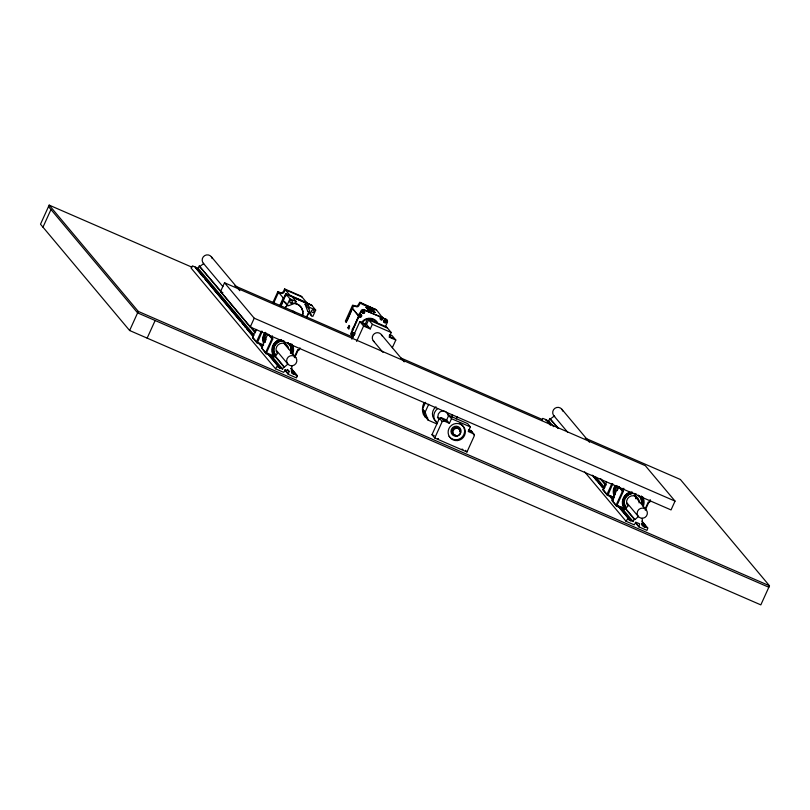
<?xml version="1.0" encoding="UTF-8"?>
<svg xmlns="http://www.w3.org/2000/svg" width="810" height="810" viewBox="0 0 810 810"><rect width="100%" height="100%" fill="white"/><g stroke="black" fill="none" stroke-linecap="round" stroke-linejoin="round"><path stroke-width="1.21" d="M352.623 306.747L352.785 306.484M352.745 330.46L352.492 329.802L351.155 332.748A2.359 2.308 -39 0 0 352.33 335.806M359.458 315.768C359.67 317.419 360.703 314.756 359.944 314.979M359.812 315.849L359.974 314.908M360.815 315.87L360.379 315.303M360.976 316.102L360.966 315.586M361.047 315.89C359.407 313.328 361.786 318.33 359.6 315.434M380.609 318.624L381.318 317.712L380.953 318.715M381.955 318.725L381.216 318.158M376.073 309.724L359.832 302.211L358.243 304.823A2.035 1.995 -39 0 1 355.57 305.886L352.593 305.157L345.425 321.084L346.204 322.471L353.302 305.836L356.208 306.676A2.035 1.995 -39 0 0 358.891 305.613L360.47 303.001L376.458 309.855L383.13 318.441M367.163 308.114L366.434 307.668L367.163 308.114M381.014 318.654L381.48 317.783L382.158 318.35M353.241 305.947L352.32 308.286L358.658 316.022L353.778 327.058M290.881 368.347L297.321 376.022L294.506 374.24L292.066 371.324M347.956 327.696L348.847 329.154L349.636 326.177L348.988 325.387L347.956 327.696L348.594 328.495M360.005 313.207L352.421 330.065M380.609 318.421L381.156 319.332L382.087 318.755M381.135 319.049L381.763 318.482L381.065 317.156M381.905 318.867L381.925 318.036M382.806 318.046L385.813 319.039A2.359 2.308 -39 0 1 386.988 322.107M359.336 313.47L358.415 315.809M358.739 316.345L359.782 314.027L360.764 314.452A1.276 1.245 -39 0 1 361.402 316.102A1.276 1.245 -39 0 1 359.721 316.761L358.739 316.345L359.913 317.004A1.276 1.245 -39 0 0 361.594 316.335A1.276 1.245 -39 0 0 360.956 314.685L359.782 314.027M358.931 316.578L351.479 333.143A2.359 2.308 -39 0 0 352.654 336.211M359.974 314.26L361.3 311.313A2.359 2.308 -39 0 1 364.409 310.088L380.892 317.186L380.447 318.168A1.276 1.245 -39 0 0 381.085 319.818A1.276 1.245 -39 0 0 382.755 319.16L383.008 317.935L380.7 316.943L380.255 317.935M360.268 315.556L360.085 316.244M369.451 308.296L366.414 307.537L366.343 306.808L368.287 307.638L366.727 307.476M366.231 307.415L366.495 306.848M366.11 307.314L366.616 306.889M366.758 306.939L366.474 307.759L366.93 307.01L368.226 307.567L369.684 309.207M366.727 307.932L367.031 307.101M366.849 307.921L367.173 307.122M367.062 308.053L367.396 307.233M370.251 309.906L367.041 308.418L367.578 307.334M369.137 309.217L369.957 309.542C370.686 308.772 368.175 310.898 367.305 308.742L367.872 307.435M368.074 307.557L367.426 308.549L368.935 309.258L369.39 308.134L368.682 310.098M370.697 310.25L368.175 308.742L370.818 309.886L370.494 310.716L367.517 308.995L369.33 309.136M369.249 309.025C367.7 307.82 365.867 308.164 368.226 307.567M367.659 309.167L367.912 308.428M369.016 308.63L369.279 308.995C367.942 308.954 367.932 307.122 369.137 307.982M368.013 309.602L368.226 308.863L368.064 309.673M368.236 309.886L371.344 310.544L368.236 309.886L371.587 310.837L371.385 311.303M368.317 309.987L368.439 309.42M368.935 309.258L369.279 308.063M369.633 308.418L369.117 309.602L367.517 308.995M368.925 308.448L369.512 308.964L368.874 309.703M369.076 309.238L370.565 309.572L367.436 308.175L369.826 309.339L369.238 309.865M370.291 309.957L369.512 308.964M370.727 310.493L370.869 309.947M367.922 309.501L371.284 310.463L367.305 308.742M373.157 310.797L372.074 310.169L373.876 311.08L373.359 311.83L374.919 312.336M373.876 311.111C372.499 309.298 371.668 311.627 374.524 312.083M372.296 310.017L373.511 310.736L373.005 310.635M373.542 310.908C372.934 309.42 372.6 312.265 372.975 310.26M374.048 311.404L373.076 311.242L373.187 310.362M374.362 311.647C373.623 312.133 373.086 310.22 373.795 311.799M373.724 311.364L375.05 312.559L374.058 311.364M372.458 310.726L374.139 311.688M374.716 312.123L372.651 310.777M383.008 317.935L382.563 318.927A1.276 1.245 -39 0 1 380.224 318.897M385.317 326.916L387.301 322.501A2.359 2.308 -39 0 0 386.137 319.434L383.201 318.178M191.879 267.158L49.167 205.122L40.5 224.218L129.62 330.51L760.833 604.878L769.5 585.782L680.38 479.49L585.235 438.139M42.97 227.175L50.969 209.547M129.62 330.51L138.277 311.415L49.167 205.122M147.147 338.134L155.145 320.507M254.229 335.178L198.187 268.343L199.25 266.004L221.1 291.499M220.523 291.59L224.522 282.771L645.337 465.689L675.044 501.117L671.044 509.925L250.229 327.017L220.523 291.59L222.841 292.592M250.229 327.017L254.229 318.208L224.522 282.771M255.869 329.528L252.477 337L252.852 337.993L256.881 342.802L262.987 345.455M255.14 332.626L256.588 329.427M272.798 302.788L277.891 291.559L280.017 292.481A2.754 2.703 -40 0 0 283.632 291.063L284.593 288.927L301.35 296.217L307.041 303.001L311.951 305.37L285.687 293.716L283.591 298.343L277.891 291.559M273.456 303.568L278.549 292.339L280.665 293.26A2.754 2.703 -40 0 0 284.29 291.843L285.252 289.717L302.008 296.997M261.346 331.128L256.507 341.81L256.881 342.802L257.58 342.346L263.675 344.999M257.58 342.346L262.268 331.26M279.673 305.795L283.247 297.938M280.847 305.441L286.001 294.091M280.938 305.492L286.051 294.222L311.82 305.431L315.718 310.078L312.852 316.396L311.465 315.789L307.77 311.374L305.097 304.317L305.734 302.93L292.521 297.189L296.227 301.603L295.599 302.991L288.461 305.785L287.084 305.188L283.378 300.773L280.867 306.301M264.718 342.407L266.166 339.208M272.393 335.856L271.522 337.78L271.897 338.772L265.599 352.654L265.974 353.646L274.104 357.18L272.504 353.909A10.976 10.753 -40 0 1 278.883 339.835M287.084 305.188L289.95 298.87L286.051 294.222M272.464 351.601A10.196 9.993 -40 0 0 274.175 355.58L274.965 356.44L266.52 352.785L272.818 338.904L269.102 334.894M297.321 376.022L296.46 377.895L288.33 374.362L289.14 371.344L285.424 369.725L283.682 372.337L275.552 368.803L276.878 366.616L282.649 369.087L283.723 366.738L273.972 355.114M311.465 315.789L308.802 308.731L309.43 307.344L305.734 302.93M306.575 316.993L308.863 312.184M306.636 317.51L309.147 311.971L307.77 311.374M294.273 357.18L297.665 349.707L299.133 349.778L300.004 347.854M294.739 357.645L298.131 350.173L299.133 349.778M290.922 368.641L292.552 370.575L291.489 372.924L293.827 374.503L294.506 374.24M351.884 339.177L359.863 321.59L366.535 324.496L370.261 328.941L372.357 324.314L367.659 318.715L365.138 324.294M356.613 341.425L363.589 326.035L359.863 321.59M366.535 324.496L368.631 319.869L387.504 328.07M381.469 318.684L381.733 317.915L381.318 319.383M381.459 318.593L381.763 317.935L381.095 317.834M367.659 318.715L386.532 326.916L391.23 332.515L389.134 337.142L395.806 340.038L392.313 347.733M436.914 423.954L428.125 420.137L425.523 417.039L422.516 409.08L425.594 402.317M428.125 420.137L425.118 412.179L428.703 404.281M468.899 429.705L471.167 430.687L474.478 435.436L466.965 452L434.747 437.997L431.983 434.707L439.435 418.274L441.106 417.626L446.634 420.025L449.398 423.316L451.494 418.689L448.73 415.398L446.634 420.025M434.747 437.997L442.199 421.575L443.87 420.916L449.398 423.316M456.303 418.983L457.326 416.725M448.73 415.398L467.603 423.6L470.357 426.89L468.261 431.517L473.931 433.988M541.606 420.562L542.811 418.395L545.687 419.529L550.415 425.159M553.584 426.657L548.714 420.846L549.777 418.497L558.627 428.5M606.386 482.031L603.004 489.503L603.379 490.495L607.399 495.295L613.504 497.947M604.209 488.329L606.143 484.056M611.874 483.631L607.024 494.302L607.399 495.295L608.097 494.849L614.193 497.492M608.097 494.849L612.785 483.752M613.302 499.173L614.274 497.036M617.179 490.637L618.627 487.428M622.92 488.349L622.039 490.273L622.414 491.275L616.116 505.146L616.501 506.149L624.631 509.682L623.022 506.402A10.976 10.753 -40 0 1 629.41 492.328M623.73 498.069A10.196 9.993 -40 0 0 624.692 508.083L625.482 508.933L617.038 505.278L623.335 491.397L622.961 490.404L623.903 488.319M641.955 521.134L647.828 528.069L646.987 530.388L638.857 526.854L639.667 523.837L635.941 522.227L634.2 524.84L626.069 521.296L627.406 519.119L633.177 521.579L634.24 519.24L624.49 507.617M645.276 508.609L648.182 502.2L649.195 501.805L650.136 499.719M645.256 510.148L648.648 502.676L649.65 502.281L650.531 500.347M352.168 329.397L353.565 327.2M359.215 314.584L359.184 315.505M366.029 310.827L382.755 317.54M366.353 311.222L367.021 310.959L364.085 309.693A2.359 2.308 -39 0 0 360.987 310.918L359.66 313.865L360.065 313.561M438.483 438.656L437.805 438.585M252.852 337.993L253.358 337.314M603.379 490.495L603.723 489.392L603.004 489.503L607.024 494.302L607.946 494.434M617.2 505.693L616.501 506.149L612.471 501.339L612.967 500.651M602.113 487.185L596.707 479.935L593.457 476.867M199.989 266.318L203.664 263.635A5.164 5.062 -40 0 1 204.768 255.565A5.164 5.062 -40 0 1 212.24 258.572M275.775 355.185L277.567 353.636L277.182 353.241A6.379 6.247 -40 0 1 280.118 343.622A6.379 6.247 -40 0 1 288.633 348.756M283.723 366.738L284.452 367.062L287.864 364.075L276.493 350.517M550.506 418.821L554.182 416.127M626.302 507.688L628.084 506.128L627.71 505.734A6.379 6.247 -40 0 1 631.435 495.872A6.379 6.247 -40 0 1 639.09 502.899M634.24 519.24L634.969 519.554L638.391 516.577L627.021 503.01M218.143 293.736L217.525 294.06L215.308 291.448L218.285 293.19L252.983 335.289M260.415 343.966L259.615 344.26L262.045 347.166M611.074 496.135L610.133 496.763L612.573 499.659M266.672 353.19L265.974 353.646L261.569 347.844L267.867 333.973L271.897 338.772L272.818 338.904M360.48 316.376L360.997 316.052M275.552 368.803L191.079 268.059L192.456 265.882L198.187 268.343M548.714 420.846L545.94 420.198L545.687 419.529M641.915 524.1L644.355 526.996L647.615 527.857M373.795 311.415L372.043 309.865M253.206 336.899L252.477 337L256.507 341.81L257.428 341.931M262.298 347.743L261.569 347.844L265.599 352.654L266.52 352.785M612.816 500.246L612.097 500.347L612.471 501.339M369.319 308.752L367.629 308.083M291.742 365.796L291.823 370.261L292.552 370.575M642.259 518.289L642.34 522.754L643.069 523.078L642.006 525.417L644.355 526.996M366.343 306.808L369.897 308.742M242.139 323.423L246.26 327.584M371.719 309.754L371.891 309.906M372.914 311.263L373.531 310.686L372.134 309.967M373.116 311.05L372.742 310.858M372.215 310.129L372.833 310.615M373.673 311L373.41 310.848M622.961 490.404L622.039 490.273L618.82 486.435M623.335 491.397L622.414 491.275L618.384 486.466L612.097 500.347L616.116 505.146L617.038 505.278M379.809 316.75L382.553 317.378M371.932 309.896L373.552 310.645L373.38 311.526M468.605 430.404L471.309 431.882L468.433 430.464M381.378 319.15L381.348 318.441M372.235 310.27L372.711 310.503M462.945 449.479L461.943 449.074M245.308 327.21L244.822 326.43L252.973 335.968M595.836 479.702L595.269 478.953L603.49 488.47M368.175 308.742L369.856 309.38M367.963 309.207L369.654 309.845M366.93 307.061L369.279 308.266M370.16 309.076L367.183 307.861L370.464 309.45M368.803 309.096L367.041 308.418M376.458 309.855L362.931 304.59L360.602 303.031M368.803 308.58L369.421 308.883M367.801 308.63L370.929 310.027M367.588 309.096L371.587 310.837M380.74 318.36L382.128 318.887M372.357 324.314L391.23 332.515M389.853 334.631L392.07 335.593L395.806 340.038M363.589 326.035L370.261 328.941M289.94 295.306L306.696 302.586M285.687 293.716L290.284 295.721L284.593 288.927M289.95 298.87L296.227 301.603M309.43 307.344L315.718 310.078M283.378 300.773L286.234 303.142M234.819 285.819L353.17 337.264M400.748 357.939L542.305 419.479M254.229 318.208L675.044 501.117M451.494 418.689L470.357 426.89M425.523 417.039L427.72 417.99M423.782 403.228A14.793 14.499 -40 0 0 423.387 414.416L425.351 417.15L427.629 418.132M431.983 434.707L434.281 435.709M138.277 311.415L769.5 585.782M768.832 587.25L137.609 312.883L48.499 206.59M372.58 310.493L373.299 310.969M389.266 335.3L390.663 335.694L389.549 334.854M380.761 318.32L381.044 318.948M297.067 375.344L291.428 368.631M262.561 347.409L258.592 343.075M368.773 311.455L369.026 312.113M360.561 314.908L361.058 315.687M360.541 315.343L359.883 315.92M609.535 495.852L608.715 495.264M352.32 308.286L358.627 315.971M380.963 319.231L380.639 318.553M561.897 409.293L589.508 442.23M634.179 495.497L646.36 510.027A5.164 5.062 -40 0 1 642.897 518.228A5.164 5.062 -40 0 1 637.561 511.282A5.164 5.062 -40 0 1 646.36 510.037M553.918 415.834L567.729 432.297M643.008 522.764L645.428 525.639M642.593 523.827L645.033 526.733M641.662 523.422L644.102 526.328M600.858 478.872L605.738 484.684M625.229 507.931L634.969 519.554M549.777 418.497L557.898 428.186M600.129 478.558L605.819 485.332M635.354 522.308L638.604 526.186M635.607 522.976L638.857 526.854M595.816 477.029L604.746 487.681M620.997 507.05L633.177 521.579M546.618 419.934L550.557 424.632M593.781 476.189L603.511 487.782M610.76 496.429L613.2 499.335M619.701 507.1L631.081 520.668M592.353 475.186L595.532 478.973M609.829 496.024L613.079 499.902M617.959 505.724L630.16 520.273M619.863 508.366L630.403 520.941M584.648 471.896L626.069 521.296M474.478 435.436L471.167 430.687M381.459 334.712L404.2 361.847M447.262 413.201L450.512 417.079M441.106 417.626L443.87 420.916M439.435 418.274L442.199 421.575M465.578 450.35L466.965 452M373.218 340.726L382.968 352.35M437.4 417.272L439.03 419.216M422.516 409.08L425.118 412.179M305.097 304.317L308.802 308.731M309.147 311.971L310.635 313.743M211.38 256.79L239.8 290.699M283.662 343.005L295.842 357.534M203.401 263.341L222.892 286.588M291.134 370.919L293.574 373.835M287.52 369.411L289.14 371.344M250.341 326.379L255.211 332.191M274.539 355.155L284.452 367.062M199.25 266.004L255.292 332.839M284.826 369.816L288.076 373.683M285.079 370.484L288.33 374.362M271.279 355.519L282.649 369.087M196.101 267.442L216.564 291.843M260.233 343.936L262.673 346.842M269.183 354.598L280.564 368.175M195.169 267.037L215.632 291.448M217.212 293.331L245.015 326.481M268.252 354.193L279.632 367.77M195.423 267.705L203.269 277.071M204.839 278.944L215.835 292.046M217.525 294.06L240.55 321.529M246.837 329.022L252.376 335.634M268.535 354.901L279.885 368.439M370.818 309.886L371.344 310.544M370.777 310.129L370.575 310.594M370.605 310.351L371.142 311.01M367.72 308.529L368.267 309.207M345.425 321.084L346.072 321.874L347.672 319.525L352.522 308.448M425.351 417.15L424.764 416.067A14.793 14.499 -40 0 1 423.843 410.457M596.362 479.966L596.565 480.573M295.083 312.933A1.62 1.59 -40 0 1 295.447 313.156M292.602 311.415A1.62 1.59 -40 0 1 294.668 312.316M285.839 295.974A1.296 1.276 -40 0 1 286.386 295.569M308.438 304.935A1.296 1.276 -40 0 1 308.772 304.935M291.833 303.426A9.71 9.518 -40 0 1 302.727 313.895M285.474 307.263A9.71 9.518 -40 0 1 287.236 305.451M294.04 303.355A9.791 9.598 -40 0 1 302.494 315.799M284.826 308.357A9.791 9.598 -40 0 1 287.854 305.066M292.015 303.436A9.791 9.598 -40 0 1 293.23 303.335M301.249 307.415A9.791 9.598 -40 0 1 301.998 308.833M302.403 309.967A9.791 9.598 -40 0 1 302.717 311.556M302.667 313.976A9.791 9.598 -40 0 1 302.302 315.566M354.355 335.067A1.276 1.245 -39 0 1 352.431 334.53A1.276 1.245 -39 0 1 353.494 332.809A1.276 1.245 -39 0 1 354.861 334.236M353.818 332.505A1.276 1.245 -39 0 1 354.274 334.449A1.276 1.245 -39 0 1 352.269 334.419A1.276 1.245 -39 0 1 352.846 332.495M363.639 310.675A1.276 1.245 -39 0 1 364.095 312.609A1.276 1.245 -39 0 1 362.09 312.589A1.276 1.245 -39 0 1 362.667 310.665M384.406 320.021A1.276 1.245 -39 0 1 386.117 321.145A1.276 1.245 -39 0 1 384.426 322.38A1.276 1.245 -39 0 1 383.869 320.406M361.938 321.884A9.71 9.518 -39 0 1 377.217 322.066M362.424 322.319A9.224 9.031 -39 0 1 376.923 322.491M436.185 421.311A9.153 8.971 -40 0 1 434.271 419.499M433.765 418.78A9.153 8.971 -40 0 1 435.983 406.792M613.929 495.558A10.976 10.753 -40 0 1 615.154 485.595M614.547 495.163A10.196 9.993 -40 0 1 615.691 485.899M615.124 494.778A9.477 9.295 -40 0 1 616.673 485.514M615.195 489.868A8.758 8.586 -40 0 1 615.853 487.701M615.276 492.328A8.758 8.586 -40 0 1 617.22 485.949M614.091 494.11A10.196 9.993 -40 0 1 615.509 485.676M642.593 496.722A10.976 10.753 -40 0 1 643.12 506.716M641.358 496.277A10.196 9.993 -40 0 1 642.654 505.47M624.885 508.305A10.196 9.993 -40 0 1 632.154 492.277M640.68 496.591A9.477 9.295 -40 0 1 642.3 503.547M632.124 492.865A9.477 9.295 -40 0 0 625.371 507.769L625.928 508.356L626.464 507.88L625.786 507.141A8.758 8.586 -40 0 1 624.287 500.712M635.273 495.477A6.379 6.247 -40 0 1 635.587 498.717M642.067 498.454A10.196 9.993 -40 0 1 642.391 500.175M638.391 495.193A8.758 8.586 -40 0 1 641.429 503.243M624.945 498.545A8.758 8.586 -40 0 1 634.291 493.411M638.553 495.386A8.758 8.586 -40 0 1 641.591 503.435M625.948 507.343A8.758 8.586 -40 0 1 632.195 493.574M634.463 493.604A8.758 8.586 -40 0 1 636.63 494.232M641.166 496.054A10.196 9.993 -40 0 1 642.462 505.248M624.125 497.279A10.196 9.993 -40 0 1 631.962 492.055M554.688 416.553A5.164 5.062 -40 0 1 554.982 408.25A5.164 5.062 -40 0 1 562.758 411.065M451.99 414.902A9.183 9.001 -40 0 1 451.899 417.272M437.137 423.063A9.183 9.001 -40 0 1 437.643 408.665M446.148 411.996A5.103 5.002 -40 0 1 447.96 415.368M438.807 418.952A5.103 5.002 -40 0 1 445.024 411.328M453.62 434.19A3.827 3.746 -40 0 1 454.714 427.71A3.827 3.746 -40 0 1 459.776 431.77M455.412 434.96A3.827 3.746 -40 0 1 454.461 434.697M459.604 423.357A8.667 8.495 -40 0 1 462.672 436.539A8.667 8.495 -40 0 1 449.034 436.337M374.119 341.668A5.103 5.002 -40 0 1 374.402 333.669A5.103 5.002 -40 0 1 382.077 335.856M263.412 343.065A10.976 10.753 -40 0 1 265.204 332.333M264.03 342.66A10.196 9.993 -40 0 1 265.174 333.406M264.597 342.286A9.477 9.295 -40 0 1 266.156 333.011M264.587 339.633A8.758 8.586 -40 0 1 264.667 337.375M265.265 342.022A8.758 8.586 -40 0 1 266.703 333.457M263.564 341.607A10.196 9.993 -40 0 1 264.981 333.173M292.076 344.22A10.976 10.753 -40 0 1 292.592 354.213M290.83 343.784A10.196 9.993 -40 0 1 291.802 353.798M274.357 355.813A10.196 9.993 -40 0 1 281.627 339.785M290.152 344.088A9.477 9.295 -40 0 1 291.053 353.393M281.596 340.372A9.477 9.295 -40 0 0 274.843 355.266L275.4 355.853L275.937 355.387L275.258 354.648A8.758 8.586 -40 0 1 279.298 341.435M284.755 342.984A6.379 6.247 -40 0 1 285.13 344.574M291.387 345.262A10.196 9.993 -40 0 1 291.863 346.953M287.864 342.691A8.758 8.586 -40 0 1 290.901 350.74M281.505 340.878A8.758 8.586 -40 0 1 283.773 340.919M288.026 342.893A8.758 8.586 -40 0 1 290.405 353.119M275.42 354.841A8.758 8.586 -40 0 1 283.935 341.111M291.124 344.28A10.196 9.993 -40 0 1 291.61 353.575M272.616 347.237A10.196 9.993 -40 0 1 274.61 343.308M275.197 342.65A10.196 9.993 -40 0 1 280.574 339.694M362.961 323.413L365.806 324.891L362.961 323.413M365.037 325.883L367.882 327.361L365.037 325.883M389.893 336.687L392.728 338.165L389.893 336.687M443.617 419.61L446.462 421.078L443.617 419.61M291.175 303.061A1.296 1.276 -40 0 0 292.096 301.026A1.296 1.276 -40 0 0 289.879 301.279A1.296 1.276 -40 0 0 291.175 303.061M312.893 312.508A1.296 1.276 -40 0 0 313.814 310.463A1.296 1.276 -40 0 0 311.597 310.716A1.296 1.276 -40 0 0 312.893 312.508M363.568 313.48A1.276 1.245 -39 0 0 364.47 311.475A1.276 1.245 -39 0 0 362.283 311.739A1.276 1.245 -39 0 0 363.568 313.48M385.297 322.836A1.276 1.245 -39 0 0 386.198 320.831A1.276 1.245 -39 0 0 384.021 321.084A1.276 1.245 -39 0 0 385.297 322.836M456.526 436.225A5.103 5.002 -40 0 0 460.161 428.217A5.103 5.002 -40 0 0 451.433 429.219A5.103 5.002 -40 0 0 456.526 436.225M457.549 440.559A8.667 8.495 -40 0 0 463.735 426.931A8.667 8.495 -40 0 0 448.902 428.642A8.667 8.495 -40 0 0 457.549 440.559M457.093 435.8A3.827 3.746 -40 0 0 459.817 429.796A3.827 3.746 -40 0 0 453.276 430.545A3.827 3.746 -40 0 0 457.093 435.8M292.38 365.735A5.164 5.062 -40 0 0 295.832 357.534A5.164 5.062 -40 0 0 287.034 358.789A5.164 5.062 -40 0 0 292.38 365.735"/></g></svg>
